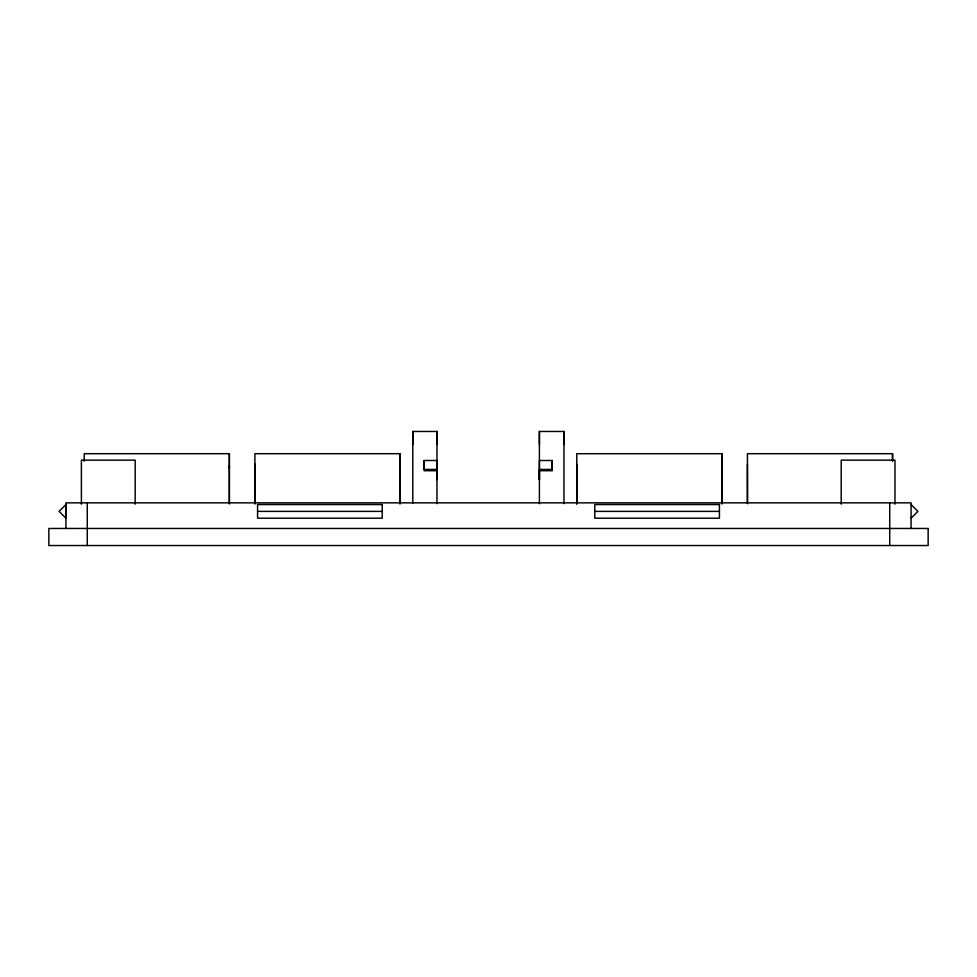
<?xml version="1.0" encoding="UTF-8"?>
<svg xmlns="http://www.w3.org/2000/svg" width="977" height="977" viewBox="0 0 977 977"><rect width="100%" height="100%" fill="white"/><g stroke="black" fill="none" stroke-linecap="round" stroke-linejoin="round"><path stroke-width="1.47" d="M229.339 504.022L229.363 453.682L84.23 453.682L84.242 461.242M399.996 504.022L400.033 453.682L254.899 453.682L254.912 504.047M424.152 460.509L424.152 469.448L436.963 469.448L436.963 460.509L424.152 460.509L424.152 470.719L436.963 470.719L436.963 479.646M539.402 469.436L539.402 479.646L539.402 470.719L552.213 470.719L552.213 460.509L539.402 460.509L539.402 469.436L552.213 469.436L552.213 460.509M721.856 504.047L721.881 453.707L576.76 453.707L576.796 503.741M892.551 461.229L892.551 453.682L747.429 453.682L747.466 503.717M254.899 465.895L254.912 464.038M576.76 464.063L576.772 504.071M747.417 465.895L747.429 464.038M911.077 518.213L917.904 511.386L911.077 504.559M412.795 503.216L412.795 431.468L436.963 431.468L436.963 444.486M539.402 503.729L539.402 431.468L563.973 431.468L563.985 444.486M257.574 511.386L382.215 511.386M594.785 511.386L719.426 511.386M721.881 465.919L721.881 467.995M400.02 465.882L400.033 467.971M229.363 465.882L229.363 467.971M892.551 453.682L892.551 460.912M721.881 453.707L721.893 503.008M539.402 431.468L539.402 444.486M412.795 431.468L412.795 444.486M400.033 453.682L400.033 502.984M229.363 453.682L229.363 502.984M911.077 528.459L911.077 502.85L65.923 502.85L65.923 528.459M894.969 504.156L894.969 460.143L841.185 460.143L841.185 504.156M889.729 502.85L889.729 545.532M747.429 466.701L747.429 502.984M576.76 466.725L576.76 503.008M563.973 431.468L563.973 503.692M436.963 431.468L436.963 503.741M254.912 466.701L254.912 502.984M135.18 504.156L135.18 460.143L81.396 460.143L81.396 504.156M87.271 502.85L87.271 545.532M65.923 504.559L65.923 518.213L59.096 511.386L65.923 504.559M382.215 504.559L257.574 504.559L257.574 518.213L382.215 518.213L382.215 504.559M719.426 504.559L594.785 504.559L594.785 518.213L719.426 518.213L719.426 504.559M928.15 528.459L48.85 528.459L48.85 545.532L928.15 545.532L928.15 528.459"/></g></svg>
